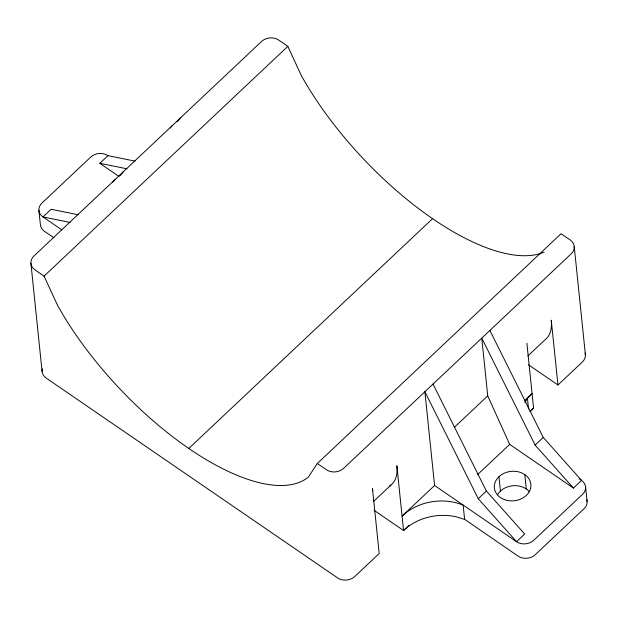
<?xml version="1.0" encoding="UTF-8"?>
<svg xmlns="http://www.w3.org/2000/svg" width="618" height="618" viewBox="0 0 618 618"><rect width="100%" height="100%" fill="white"/><g stroke="black" fill="none" stroke-linecap="round" stroke-linejoin="round"><path stroke-width="0.93" d="M317.297 463.5L326.404 469.742A12.229 9.857 -5.9 0 0 343.631 468.328L571.156 253.859A12.229 9.857 -5.9 0 0 570.175 239.954L561.067 233.712L317.297 463.5L308.297 477.196A194.431 79.235 46.7 0 1 57.482 305.199L44.071 276.13L34.963 269.888A12.229 9.857 -5.9 0 1 33.975 255.983L261.499 41.514A12.229 9.857 -5.9 0 1 278.733 40.1L287.841 46.35L301.252 75.419A194.431 79.235 46.7 0 0 544.164 252.105M524.837 402.38L527.463 398.51L532.09 393.573L524.481 400.742M112.762 182.31L115.234 179.39M119.653 176.107L123.361 171.727M170.259 127.957L172.113 125.771M177.15 121.761L180.24 118.108M530.113 411.681L533.573 407.973L526.876 343.168M118.726 176.269L99.838 163.314L107.957 155.659L135.056 161.128M44.071 276.13L287.841 46.35M188.807 448.452L432.577 218.664M373.519 501.476L390.931 485.068M527.903 355.945L545.315 339.537A85.601 34.878 46.7 0 0 551.256 320.186L557.954 384.999L582.326 362.017A12.229 9.857 -5.9 0 0 585.099 353.079M454.307 427.378L487.741 395.868L481.77 338.116L535.134 445.099L573.427 488.081L581.553 480.425L543.261 437.436L489.896 330.46M579.197 478.803L581.553 480.425A12.229 9.849 -5.9 0 1 582.535 494.323L533.782 540.286A12.229 9.849 -5.9 0 1 516.548 541.692L478.255 498.711L424.89 391.735L434.578 485.485L402.079 516.123A49.679 40.039 -5.9 0 1 456.756 502.921L463.137 505.076L464.628 519.475M409.101 525.315L403.562 530.53L374.114 510.329M530.12 411.233L533.573 407.973M477.637 474.562L509.672 444.365L487.741 395.868M478.255 498.711L486.381 491.055L433.017 384.072M535.134 445.099L543.261 437.436M99.838 163.314L126.929 168.784M78.177 214.747L51.078 209.27L42.959 216.933L61.808 229.857M70.05 222.403L42.959 216.933A12.229 9.849 -5.9 0 1 41.978 203.028L90.73 157.072A12.229 9.849 -5.9 0 1 107.957 155.659M53.975 237.83L44.45 231.325A12.213 9.842 -5.9 0 1 40.386 224.674L38.895 210.274M528.498 364.798L557.954 384.999M509.672 444.365L573.427 488.081M434.578 485.485L516.548 541.692L524.674 534.037L486.381 491.055M574.23 246.613L585.408 354.771M585.609 487.077L587.1 501.484M527.463 398.51L528.56 409.07M524.806 474.585L526.297 488.992M498.958 476.71L500.449 491.109M30.9 263.229L42.078 371.387M372.654 490.839A85.601 34.878 46.7 0 0 372.492 488.699L379.189 553.504L354.809 576.486A12.229 9.857 -5.9 0 1 337.575 577.9L46.134 378.046A12.229 9.857 -5.9 0 1 42.31 368.807M389.572 486.026A85.601 34.878 46.7 0 0 396.864 465.717L403.562 530.53A49.679 40.039 -5.9 0 1 458.239 517.32L465.045 519.614L518.046 556.092A12.213 9.842 -5.9 0 0 535.265 554.686L584.025 508.73A12.229 9.849 -5.9 0 0 586.791 499.784M497.76 494.4A18.339 14.786 -5.9 0 1 529.417 491.804M504.381 499.599A18.339 14.786 -5.9 0 0 530.901 484.574A18.339 14.786 -5.9 0 0 502.581 474.052A18.339 14.786 -5.9 0 0 504.381 499.599"/></g></svg>
